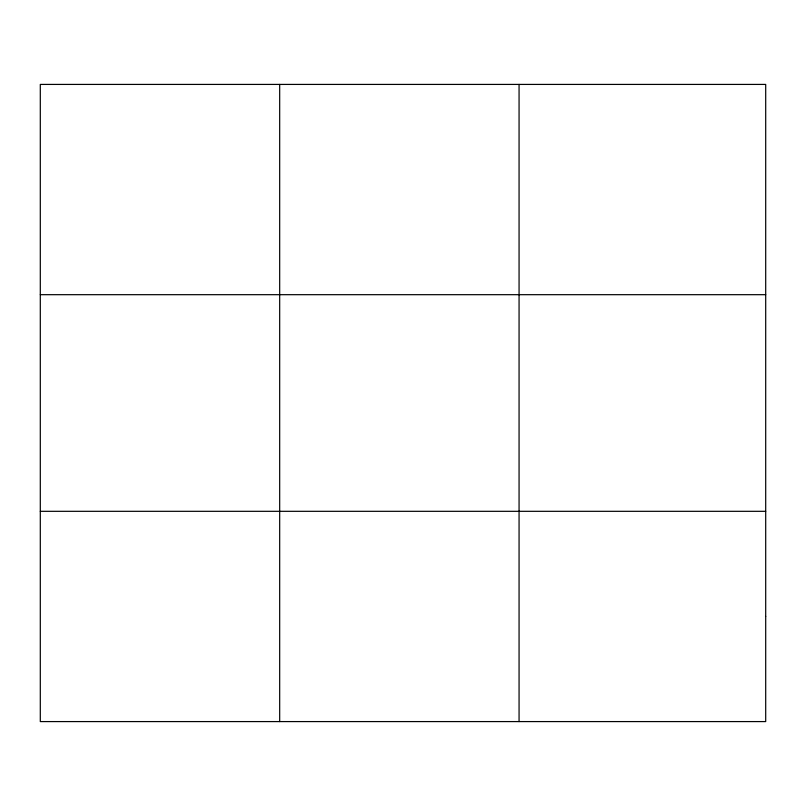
<?xml version="1.0" encoding="UTF-8"?>
<svg xmlns="http://www.w3.org/2000/svg" width="806" height="806" viewBox="0 0 806 806"><rect width="100%" height="100%" fill="white"/><g stroke="black" fill="none" stroke-linecap="round" stroke-linejoin="round"><path stroke-width="1.21" d="M279.682 721.582L279.682 84.418M519.064 721.582L519.064 84.418M40.3 294.684L765.7 294.684M40.3 511.316L765.7 511.316M765.7 616.449L765.7 721.582L40.3 721.582L40.3 84.418L765.7 84.418L765.7 616.449"/></g></svg>
